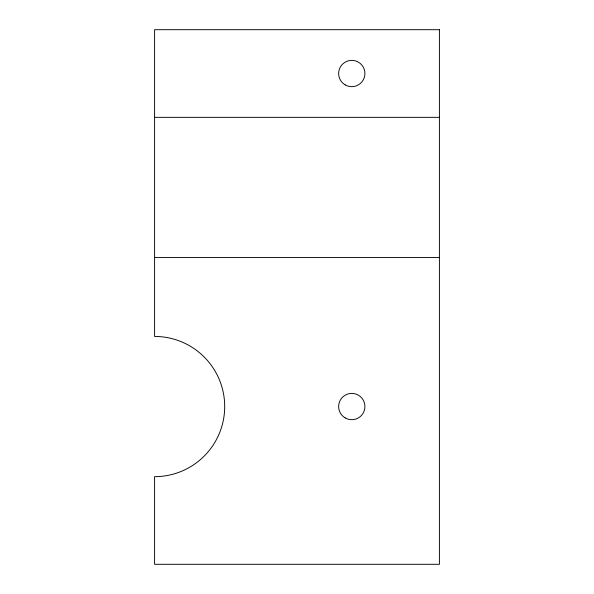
<?xml version="1.0" encoding="UTF-8"?>
<svg xmlns="http://www.w3.org/2000/svg" width="594" height="594" viewBox="0 0 594 594"><rect width="100%" height="100%" fill="white"/><g stroke="black" fill="none" stroke-linecap="round" stroke-linejoin="round"><path stroke-width="0.89" d="M154.589 117.337L439.411 117.337M154.589 257.566L439.411 257.566M439.411 29.7L154.589 29.7L154.589 336.434A70.114 70.114 0 0 1 224.695 406.548A70.114 70.114 0 0 1 154.589 476.663L154.589 564.3L439.411 564.3L439.411 29.7M345.203 84.905A13.142 13.142 0 0 0 364.924 73.522A13.142 13.142 0 0 0 345.203 62.132A13.142 13.142 0 0 0 345.203 84.905M345.203 417.931A13.142 13.142 0 0 0 364.924 406.548A13.142 13.142 0 0 0 345.203 395.166A13.142 13.142 0 0 0 345.203 417.931"/></g></svg>
